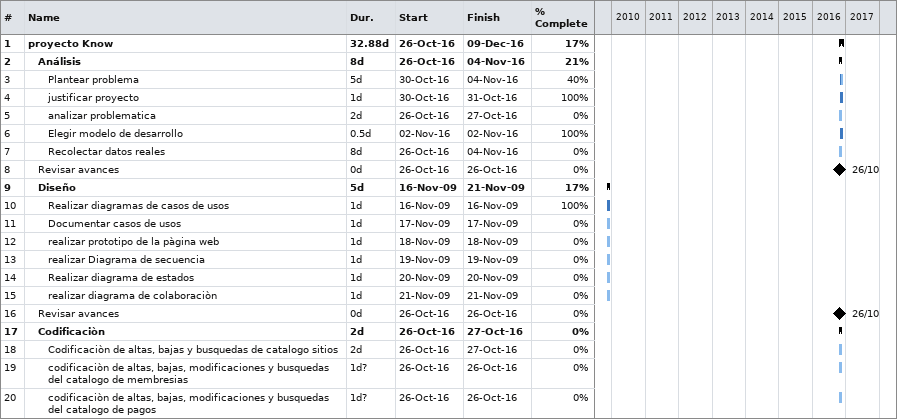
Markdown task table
| ID | Level | Task | Duration | Start | Finish | % complete |
|---|---|---|---|---|---|---|
| 1 | 1 | **proyecto Know** | 32.88d | 2016-10-26 | 2016-12-09 | 17 |
| 2 | 2 | **Análisis** | 8d | 2016-10-26 | 2016-11-04 | 21 |
| 3 | 3 | Plantear problema | 5d | 2016-10-30 | 2016-11-04 | 40 |
| 4 | 3 | justificar proyecto | 1d | 2016-10-30 | 2016-10-31 | 100 |
| 5 | 3 | analizar problematica | 2d | 2016-10-26 | 2016-10-27 | 0 |
| 6 | 3 | Elegir modelo de desarrollo | 0.5d | 2016-11-02 | 2016-11-02 | 100 |
| 7 | 3 | Recolectar datos reales | 8d | 2016-10-26 | 2016-11-04 | 0 |
| 8 | 2 | Revisar avances | 0d | 2016-10-26 | 2016-10-26 | 0 |
| 9 | 2 | **Diseño** | 5d | 2009-11-16 | 2009-11-21 | 17 |
| 10 | 3 | Realizar diagramas de casos de usos | 1d | 2009-11-16 | 2009-11-16 | 100 |
| 11 | 3 | Documentar casos de usos | 1d | 2009-11-17 | 2009-11-17 | 0 |
| 12 | 3 | realizar prototipo de la pàgina web | 1d | 2009-11-18 | 2009-11-18 | 0 |
| 13 | 3 | realizar Diagrama de secuencia | 1d | 2009-11-19 | 2009-11-19 | 0 |
| 14 | 3 | Realizar diagrama de estados | 1d | 2009-11-20 | 2009-11-20 | 0 |
| 15 | 3 | realizar diagrama de colaboraciòn | 1d | 2009-11-21 | 2009-11-21 | 0 |
| 16 | 2 | Revisar avances | 0d | 2016-10-26 | 2016-10-26 | 0 |
| 17 | 2 | **Codificaciòn** | 2d | 2016-10-26 | 2016-10-27 | 0 |
| 18 | 3 | Codificaciòn de altas, bajas y busquedas de catalogo sitios | 2d | 2016-10-26 | 2016-10-27 | 0 |
| 19 | 3 | codificaciòn de altas, bajas, modificaciones y busquedas del catalogo de membresias | 1d? | 2016-10-26 | 2016-10-26 | 0 |
| 20 | 3 | codificaciòn de altas, bajas, modificaciones y busquedas del catalogo de pagos | 1d? | 2016-10-26 | 2016-10-26 | 0 |
